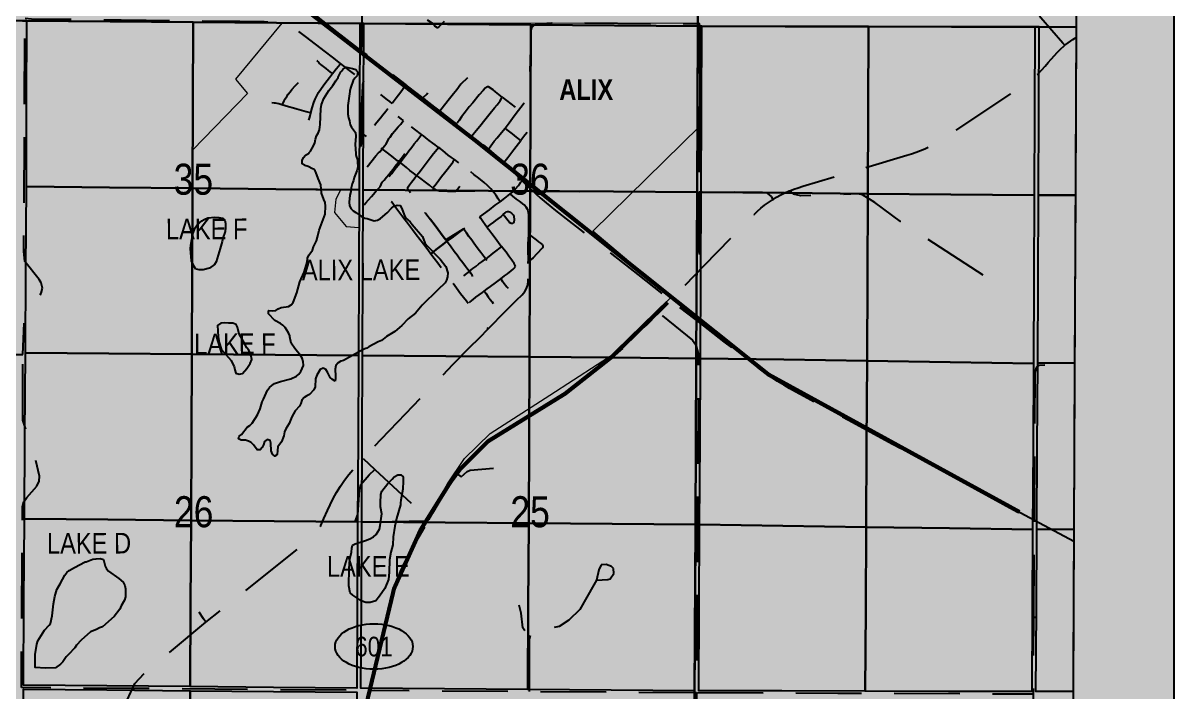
# Model space of a CAD drawing. Extents: x 337584 to 348172, y 5811293 to 5815472.
# Drawn here: x 345159 to 345716, y 5811858 to 5812181 of the extents above; entities that cross this region are included whole.
import ezdxf
from ezdxf.enums import TextEntityAlignment as Align

# ---------------------------------------------------------------- set-up
doc = ezdxf.new("R2010")
doc.units = 0
doc.header["$LTSCALE"] = 5
doc.linetypes.add('DASHED2', pattern=[9.525, 6.35, -3.175])
for name, color, linetype in [('AUX-LABELS', 1, 'Continuous'), ('D-TXT', 6, 'Continuous'), ('Quarters', 8, 'Continuous'), ('RoadSeg', 57, 'DASHED2'), ('ROUTE-MAP-HWY', 2, 'Continuous'), ('ROUTE-MAP-TOWN-H', 50, 'Continuous'), ('S-7', 6, 'Continuous'), ('T-WATER', 160, 'Continuous'), ('T-WATER-T', 170, 'Continuous'), ('Townships', 57, 'Continuous')]:
    doc.layers.add(name, color=color, linetype=linetype)
doc.layers.add('ROUTE-MAP-BACKGROUND-H', color=7, linetype='Continuous', true_color=0xf0ebff)
doc.layers.add('ROUTE-MAP-TOWN-BDY', color=3, linetype='Continuous', lineweight=0)
doc.styles.add('120', font='ARIALN.TTF', dxfattribs={"height": 13})
doc.styles.add('80A', font='ARIALN.TTF', dxfattribs={"height": 10})
doc.styles.add('BOLD', font='ARIALNB.TTF')
doc.styles.add('TXT', font='ARIALN.TTF', dxfattribs={"height": 0.2})

# ---------------------------------------------------------------- blocks, each defined once
blk = doc.blocks.new('HWY-SEC')
h = blk.add_hatch(color=255)
edge = h.paths.add_edge_path()
edge.add_ellipse((0, 0), major_axis=(18.84, 0), ratio=0.584608, start_angle=0, end_angle=360)
blk.add_ellipse((0, 0), major_axis=(18.84, 0), ratio=0.584608)
at = {"style": '80A'}
blk.add_attdef('SEC', text='', height=9.5, dxfattribs=at).set_placement((0, 0), align=Align.MIDDLE_CENTER)

msp = doc.modelspace()

# ---------------------------------------------------------------- hatches: boundary and pattern name
at = {"layer": 'ROUTE-MAP-BACKGROUND-H'}
h = msp.add_hatch(color=256, dxfattribs=at)
h.dxf.hatch_style = 1
h.paths.add_polyline_path([(343008.474, 5813051.916), (345715.945, 5813051.916), (345715.945, 5811576.625), (343008.474, 5811576.625)])
at = {"layer": 'ROUTE-MAP-TOWN-H'}
h = msp.add_hatch(color=256, dxfattribs=at)
h.dxf.hatch_style = 1
h.paths.add_polyline_path([(345284.091, 5812181.306), (345261.692, 5812154.277), (345267.539, 5812147.266), (345241.015, 5812120.099), (345240.94, 5812101.452), (345312.557, 5812100.525), (345310.218, 5812096.144), (345309.633, 5812089.717), (345315.187, 5812082.998), (345321.454, 5812082.416), (345320.803, 5811940.075), (345354.191, 5811940.778), (345364.266, 5811958.402), (345372.53, 5811970.79), (345384.927, 5811982.766), (345413.854, 5812001.349), (345448.152, 5812023.649), (345472.533, 5812048.839), (345434.59, 5812080.734), (345486.393, 5812131.445), (345486.393, 5812181.1)])

# ---------------------------------------------------------------- linework, layer by layer
at = {"layer": 'Quarters'}
for points in [[(345241.102, 5812141.618), (345240.94, 5812101.452), (345200.703, 5812101.858), (345160.467, 5812102.265), (345160.569, 5812142.366), (345160.671, 5812182.466), (345200.968, 5812182.125), (345241.265, 5812181.785)], [(345321.69, 5812140.869), (345321.529, 5812100.636), (345281.234, 5812101.044), (345240.94, 5812101.452), (345241.102, 5812141.618), (345241.265, 5812181.785), (345281.558, 5812181.444), (345321.852, 5812181.103)], [(345404.507, 5812140.282), (345404.325, 5812100.084), (345363.932, 5812100.353), (345323.539, 5812100.623), (345323.7, 5812140.855), (345323.862, 5812181.088), (345364.276, 5812180.784), (345404.69, 5812180.48)], [(345485.278, 5812139.665), (345485.086, 5812099.546), (345444.705, 5812099.815), (345404.325, 5812100.084), (345404.507, 5812140.282), (345404.69, 5812180.48), (345445.08, 5812180.132), (345485.469, 5812179.784)], [(345567.879, 5812139.215), (345567.708, 5812098.805), (345527.402, 5812099.166), (345487.096, 5812099.528), (345487.288, 5812139.654), (345487.48, 5812179.78), (345527.765, 5812179.703), (345568.05, 5812179.625)], [(345648.458, 5812138.777), (345648.296, 5812098.083), (345608.002, 5812098.444), (345567.708, 5812098.805), (345567.879, 5812139.215), (345568.05, 5812179.625), (345608.335, 5812179.548), (345648.619, 5812179.471)], [(345668.591, 5812179.436), (345668.215, 5812098.16), (345650.306, 5812098.091), (345650.468, 5812138.779), (345650.63, 5812179.467)], [(345240.777, 5812061.317), (345240.614, 5812021.183), (345200.321, 5812021.527), (345160.029, 5812021.871), (345160.248, 5812062.068), (345160.467, 5812102.265), (345200.703, 5812101.858), (345240.94, 5812101.452)], [(345321.364, 5812060.566), (345321.199, 5812020.495), (345280.906, 5812020.839), (345240.614, 5812021.183), (345240.777, 5812061.317), (345240.94, 5812101.452), (345281.234, 5812101.044), (345321.529, 5812100.636)], [(345404.142, 5812059.966), (345403.959, 5812019.849), (345363.584, 5812020.164), (345323.209, 5812020.479), (345323.374, 5812060.551), (345323.539, 5812100.623), (345363.932, 5812100.353), (345404.325, 5812100.084)], [(345484.916, 5812059.355), (345484.746, 5812019.164), (345444.353, 5812019.506), (345403.959, 5812019.849), (345404.142, 5812059.966), (345404.325, 5812100.084), (345444.705, 5812099.815), (345485.086, 5812099.546)], [(345567.537, 5812058.377), (345567.366, 5812017.949), (345527.062, 5812018.539), (345486.757, 5812019.129), (345486.927, 5812059.328), (345487.096, 5812099.528), (345527.402, 5812099.166), (345567.708, 5812098.805)], [(345648.133, 5812057.419), (345647.971, 5812016.755), (345607.669, 5812017.352), (345567.366, 5812017.949), (345567.537, 5812058.377), (345567.708, 5812098.805), (345608.002, 5812098.444), (345648.296, 5812098.083)], [(345668.215, 5812098.16), (345667.84, 5812016.95), (345649.981, 5812016.775), (345650.143, 5812057.433), (345650.306, 5812098.091)], [(345240.393, 5811980.988), (345240.173, 5811940.794), (345199.846, 5811941.154), (345159.519, 5811941.513), (345159.774, 5811981.692), (345160.029, 5812021.871), (345200.321, 5812021.527), (345240.614, 5812021.183)], [(345321.001, 5811980.285), (345320.803, 5811940.075), (345280.488, 5811940.434), (345240.173, 5811940.794), (345240.393, 5811980.988), (345240.614, 5812021.183), (345280.906, 5812020.839), (345321.199, 5812020.495)], [(345403.78, 5811979.625), (345403.601, 5811939.401), (345363.207, 5811939.73), (345322.813, 5811940.058), (345323.011, 5811980.269), (345323.209, 5812020.479), (345363.584, 5812020.164), (345403.959, 5812019.849)], [(345484.534, 5811978.96), (345484.323, 5811938.757), (345443.962, 5811939.079), (345403.601, 5811939.401), (345403.78, 5811979.625), (345403.959, 5812019.849), (345444.353, 5812019.506), (345484.746, 5812019.164)], [(345567.148, 5811977.755), (345566.93, 5811937.561), (345526.632, 5811938.144), (345486.333, 5811938.727), (345486.545, 5811978.928), (345486.757, 5812019.129), (345527.062, 5812018.539), (345567.366, 5812017.949)], [(345647.757, 5811976.575), (345647.544, 5811936.394), (345607.237, 5811936.978), (345566.93, 5811937.561), (345567.148, 5811977.755), (345567.366, 5812017.949), (345607.669, 5812017.352), (345647.971, 5812016.755)], [(345667.84, 5812016.95), (345667.468, 5811936.587), (345649.553, 5811936.413), (345649.767, 5811976.594), (345649.981, 5812016.775)], [(345239.952, 5811900.587), (345239.731, 5811860.38), (345199.393, 5811860.742), (345159.055, 5811861.105), (345159.287, 5811901.309), (345159.519, 5811941.513), (345199.846, 5811941.154), (345240.173, 5811940.794)], [(345320.604, 5811899.865), (345320.406, 5811859.655), (345280.069, 5811860.017), (345239.731, 5811860.38), (345239.952, 5811900.587), (345240.173, 5811940.794), (345280.488, 5811940.434), (345320.803, 5811940.075)], [(345403.421, 5811899.203), (345403.242, 5811859.004), (345362.829, 5811859.321), (345322.416, 5811859.639), (345322.615, 5811899.849), (345322.813, 5811940.058), (345363.207, 5811939.73), (345403.601, 5811939.401)], [(345484.116, 5811898.57), (345483.91, 5811858.383), (345443.576, 5811858.693), (345403.242, 5811859.004), (345403.421, 5811899.203), (345403.601, 5811939.401), (345443.962, 5811939.079), (345484.323, 5811938.757)], [(345566.716, 5811897.873), (345566.502, 5811858.184), (345526.211, 5811858.281), (345485.92, 5811858.377), (345486.127, 5811898.552), (345486.333, 5811938.727), (345526.632, 5811938.144), (345566.93, 5811937.561)], [(345647.329, 5811897.187), (345647.114, 5811857.981), (345606.808, 5811858.083), (345566.502, 5811858.184), (345566.716, 5811897.873), (345566.93, 5811937.561), (345607.237, 5811936.978), (345647.544, 5811936.394)], [(345667.468, 5811936.587), (345667.104, 5811857.93), (345649.125, 5811857.975), (345649.339, 5811897.194), (345649.553, 5811936.413)], [(345239.537, 5811818.134), (345239.354, 5811777.898), (345198.976, 5811778.237), (345158.599, 5811778.576), (345158.821, 5811818.835), (345159.043, 5811859.095), (345199.382, 5811858.732), (345239.72, 5811858.369)], [(345320.228, 5811817.438), (345320.06, 5811777.231), (345279.707, 5811777.565), (345239.354, 5811777.898), (345239.537, 5811818.134), (345239.72, 5811858.369), (345280.058, 5811858.007), (345320.396, 5811857.644)]]:
    msp.add_lwpolyline(points, close=True, dxfattribs=at)
at = {"layer": 'RoadSeg', "flags": 128}
for points in [[(345322.768, 5812167.746), (345322.891, 5812171.681), (345322.983, 5812175.286), (345322.984, 5812178.275), (345322.934, 5812181.179), (345323.051, 5812191.255), (345323.108, 5812198.946), (345323.17, 5812206.238), (345323.219, 5812210.55), (345323.241, 5812227.283), (345323.33, 5812241.967), (345323.506, 5812269.844), (345323.797, 5812315.305), (345324.157, 5812370.148), (345324.365, 5812408.76), (345324.62, 5812448.912), (345324.798, 5812477.406), (345324.868, 5812506.005), (345326.226, 5812763.108), (345329.024, 5812763.178)], [(345161.388, 5812346.329), (345160.964, 5812299.425), (345161.14, 5812297.427), (345164.4, 5812297.785), (345166.989, 5812298.022), (345169.415, 5812298.18), (345173.843, 5812298.249), (345178.474, 5812298.021), (345183.396, 5812297.406), (345187.349, 5812296.66), (345191.678, 5812295.581), (345196.182, 5812294.142), (345201.192, 5812292.15), (345205.067, 5812290.289), (345208.607, 5812288.325), (345212.18, 5812285.992), (345215.387, 5812283.624), (345218.159, 5812281.326), (345220.989, 5812278.736), (345224.253, 5812275.389), (345227.043, 5812272.138), (345229.821, 5812268.428), (345233.099, 5812263.175), (345235.562, 5812258.604), (345239.693, 5812250.281), (345243.739, 5812242.207), (345246.406, 5812237.42), (345248.294, 5812234.329), (345250.682, 5812230.669), (345252.752, 5812227.737), (345254.588, 5812225.286), (345257.422, 5812221.754), (345261.97, 5812216.604), (345266.806, 5812211.708), (345273.587, 5812205.824), (345305.207, 5812181.334), (345310.63, 5812177.135), (345322.768, 5812167.746), (345327.168, 5812164.538), (345331.574, 5812161.103), (345337.664, 5812156.442), (345344.139, 5812151.461)], [(345663.194, 5812170.657), (345662.206, 5812171.598), (345651.5, 5812183.829), (345650.133, 5812186.494), (345649.597, 5812188.39), (345649.379, 5812192.674), (345649.593, 5812208.077), (345648.588, 5812208.252), (345628.623, 5812218.951), (345626.207, 5812219.591), (345619.507, 5812219.622), (345608.462, 5812217.446)], [(345142.142, 5812020.987), (345158.739, 5812021.003), (345159.433, 5812037.217), (345167.694, 5812050.723), (345168.235, 5812053.037), (345167.668, 5812055.722), (345166.729, 5812057.298), (345159.712, 5812066.022), (345159.287, 5812071.01), (345159.753, 5812180.109), (345159.865, 5812183.61), (345017.159, 5812184.535), (345017.027, 5812185.831), (345017.069, 5812188.132), (345016.925, 5812200.109), (345016.01, 5812205.941), (345013.95, 5812211.001), (345011.809, 5812214.497)], [(345308.687, 5812156.961), (345309.362, 5812157.848), (345310.477, 5812159.251), (345311.49, 5812160.473), (345312.6, 5812161.753), (345308.729, 5812164.804), (345305.267, 5812167.514), (345300.492, 5812171.173), (345295.608, 5812174.905), (345291.925, 5812177.651), (345289.317, 5812179.141), (345286.548, 5812180.293), (345283.626, 5812181.086), (345280.606, 5812181.603), (345275.555, 5812181.898), (345269.99, 5812181.969), (345263.727, 5812182.044), (345254.677, 5812182.188), (345242.529, 5812182.326), (345230.431, 5812182.475), (345218.46, 5812182.625), (345206.309, 5812182.765), (345194.427, 5812182.857), (345185.408, 5812182.998), (345177.334, 5812183.077), (345170.254, 5812183.137), (345163.027, 5812183.223), (345159.865, 5812183.61)], [(345374.044, 5812154.905), (345370.812, 5812151.743), (345368.828, 5812149.072), (345367.217, 5812147.183), (345364.715, 5812143.952), (345361.738, 5812140.179), (345360.596, 5812138.732), (345363.66, 5812136.319), (345368.724, 5812132.414), (345371.834, 5812130.012), (345376.028, 5812126.788), (345379.093, 5812124.39), (345381.351, 5812122.6), (345384.176, 5812120.281), (345385.354, 5812121.937), (345386.962, 5812124.189), (345388.369, 5812125.917), (345390.48, 5812128.482), (345392.155, 5812130.578), (345394.121, 5812133.088), (345396.638, 5812136.445), (345398.758, 5812139.236), (345399.788, 5812140.65), (345401.39, 5812142.803), (345402.69, 5812144.568), (345403.454, 5812145.908), (345403.955, 5812147.522), (345404.192, 5812149.401), (345404.279, 5812151.521), (345404.392, 5812157.201), (345404.577, 5812168.888), (345404.664, 5812176.969), (345405.148, 5812179.156), (345406.216, 5812180.382), (345406.387, 5812180.455), (345407.7, 5812181.019), (345414.787, 5812181.498), (345485.79, 5812181.077), (345486.408, 5812180.292), (345486.466, 5812177.994), (345485.933, 5812099.49)], [(345521.864, 5812096.026), (345523.551, 5812097.061), (345525.576, 5812098.192), (345527.629, 5812099.234), (345529.72, 5812100.156), (345530.029, 5812100.273), (345531.88, 5812100.981), (345534.048, 5812101.719), (345536.246, 5812102.419), (345552.208, 5812107.235), (345586.697, 5812117.484), (345588.913, 5812118.159), (345591.096, 5812118.879), (345593.233, 5812119.677), (345595.362, 5812120.551), (345597.423, 5812121.512), (345599.459, 5812122.545), (345601.484, 5812123.707), (345603.439, 5812124.893), (345605.38, 5812126.164), (345641.578, 5812150.117), (345643.473, 5812151.404), (345645.283, 5812152.7), (345647.024, 5812154.022), (345648.668, 5812155.407), (345649.974, 5812156.624), (345652.046, 5812158.772), (345653.567, 5812160.478), (345655.08, 5812162.227), (345656.567, 5812163.948), (345658.067, 5812165.668), (345659.467, 5812167.18), (345661.03, 5812168.746), (345662.794, 5812170.339), (345663.194, 5812170.657), (345664.686, 5812171.841), (345666.936, 5812173.385), (345668.568, 5812174.366)], [(345297.261, 5812134.391), (345297.54, 5812135.313), (345297.842, 5812136.535), (345298.153, 5812137.913), (345295.9, 5812138.489), (345293.709, 5812139.072), (345291.364, 5812139.724), (345289.74, 5812140.184), (345287.278, 5812140.905), (345285.69, 5812141.383), (345284.158, 5812141.838), (345284.542, 5812142.321), (345285.238, 5812143.712), (345285.816, 5812144.783), (345286.519, 5812145.868), (345287.261, 5812146.951), (345288.088, 5812148.068), (345289.009, 5812149.223), (345290.555, 5812150.957), (345293.129, 5812153.459), (345295.301, 5812155.469), (345298.119, 5812158.148), (345299.969, 5812159.965), (345301.541, 5812161.426), (345302.218, 5812162.013)], [(345298.153, 5812137.913), (345298.8, 5812140.309), (345299.574, 5812142.884), (345300.247, 5812144.581), (345301.053, 5812146.228), (345301.904, 5812147.753), (345303.295, 5812149.925), (345304.906, 5812152.078), (345307.17, 5812155.012), (345308.687, 5812156.961), (345307.586, 5812157.82), (345306.746, 5812158.476), (345305.584, 5812159.36), (345304.297, 5812160.316), (345303.073, 5812161.28), (345302.218, 5812162.013), (345301.644, 5812162.54), (345301.343, 5812162.86), (345300.862, 5812163.369)], [(345354.646, 5812147.572), (345354.522, 5812147.36), (345354.236, 5812146.913), (345352.299, 5812145.135), (345348.309, 5812148.221), (345344.139, 5812151.461), (345342.153, 5812148.527), (345340.599, 5812146.492), (345339.518, 5812145.104), (345337.544, 5812142.525), (345336.405, 5812143.374), (345335.254, 5812144.291), (345333.045, 5812146), (345329.968, 5812148.377), (345326.406, 5812151.138), (345323.706, 5812153.236), (345322.752, 5812153.973), (345320.405, 5812155.821), (345316.926, 5812158.458), (345314.598, 5812160.242), (345312.6, 5812161.753)], [(345323.706, 5812153.236), (345323.409, 5812152.349), (345323.19, 5812151.684), (345323.17, 5812150.892), (345322.659, 5812141.494), (345322.703, 5812138.672), (345322.628, 5812136.107), (345322.537, 5812133.661), (345322.53, 5812131.199), (345322.598, 5812129.573), (345322.697, 5812128.318), (345322.706, 5812127.483), (345322.682, 5812126.797), (345322.579, 5812126.39), (345322.521, 5812124.945), (345322.47, 5812123.256), (345322.435, 5812121.542), (345322.445, 5812119.727), (345322.407, 5812117.931), (345322.4, 5812115.261), (345322.363, 5812113.622), (345322.515, 5812112.162), (345322.598, 5812110.968), (345322.783, 5812110.086), (345322.909, 5812109.755), (345323.081, 5812109.489), (345323.385, 5812109.286), (345323.946, 5812110.049), (345324.64, 5812110.835), (345329.691, 5812117.115), (345330.875, 5812118.524), (345331.581, 5812119.101), (345332.725, 5812120.575), (345333.201, 5812121.183), (345333.871, 5812122.051), (345334.558, 5812122.973), (345336.06, 5812125.661), (345336.494, 5812126.183), (345337.751, 5812127.9), (345338.628, 5812129.035), (345340.362, 5812131.122), (345341.701, 5812132.493), (345342.41, 5812133.373), (345342.976, 5812134.185), (345342.119, 5812134.864), (345341.003, 5812135.741), (345339.328, 5812137.039), (345337.637, 5812138.36), (345336.685, 5812139.179), (345335.514, 5812140.04), (345337.544, 5812142.525)], [(345390.779, 5812145.486), (345387.561, 5812148.138), (345386.456, 5812148.994), (345384.128, 5812150.491), (345383.621, 5812150.483), (345382.593, 5812149.89), (345381.532, 5812148.756), (345379.678, 5812146.576), (345376.509, 5812142.765), (345374.858, 5812140.782), (345372.892, 5812138.3), (345371.02, 5812135.932), (345369.935, 5812134.256), (345368.724, 5812132.414)], [(345352.299, 5812145.135), (345353.693, 5812144.056), (345356.547, 5812141.864), (345357.974, 5812140.754), (345360.596, 5812138.732)], [(345376.028, 5812126.788), (345378.152, 5812129.329), (345379.978, 5812131.499), (345382.394, 5812134.603), (345385.038, 5812137.814), (345387.035, 5812140.299), (345388.316, 5812141.865), (345389.846, 5812143.797), (345390.779, 5812145.486), (345398.758, 5812139.236), (345400.525, 5812137.866), (345402.214, 5812136.588), (345403.298, 5812135.68), (345403.822, 5812135.054), (345404.066, 5812134.527), (345404.185, 5812134.096), (345404.341, 5812133.019), (345404.279, 5812131.855), (345403.981, 5812130.642), (345403.517, 5812129.347), (345403.126, 5812128.749), (345401.674, 5812127.053), (345400.815, 5812125.916), (345399.765, 5812124.528), (345397.692, 5812126.204), (345395.715, 5812127.737), (345393.149, 5812129.786), (345392.155, 5812130.578)], [(345284.158, 5812141.838), (345282.625, 5812142.283), (345281.139, 5812142.601), (345280.438, 5812142.674), (345279.293, 5812142.749)], [(345372.062, 5812081.779), (345370.641, 5812080.686), (345368.534, 5812079.124), (345366.414, 5812077.524), (345364.928, 5812076.485), (345364.017, 5812075.775), (345365.715, 5812073.576), (345367.581, 5812071.091), (345368.962, 5812069.193), (345370.274, 5812067.384), (345371.761, 5812065.475), (345372.988, 5812063.839), (345374.039, 5812062.507), (345374.917, 5812061.38), (345373.472, 5812060.264), (345371.9, 5812058.993), (345370.255, 5812057.816), (345368.305, 5812056.279), (345367.06, 5812055.306), (345366.078, 5812056.638), (345364.825, 5812058.303), (345363.046, 5812060.609), (345361.341, 5812062.896), (345359.654, 5812065.188), (345357.929, 5812067.456), (345356.281, 5812069.595), (345356.798, 5812070.09), (345357.696, 5812070.845), (345358.834, 5812071.748), (345360.133, 5812072.72), (345361.459, 5812073.739), (345362.792, 5812074.854), (345364.017, 5812075.775), (345363.485, 5812076.444), (345362.287, 5812078.039), (345360.928, 5812079.914), (345359.572, 5812081.719), (345357.807, 5812084.109), (345356.071, 5812086.387), (345354.297, 5812088.663), (345353.492, 5812089.773), (345351.605, 5812092.226), (345349.707, 5812094.878), (345348.095, 5812097.039), (345346.529, 5812099.086), (345345.66, 5812100.198), (345345.333, 5812100.644), (345345.149, 5812101.044), (345345.106, 5812101.411), (345345.164, 5812101.767), (345345.304, 5812102.197), (345345.936, 5812103.166), (345346.822, 5812104.331), (345348.215, 5812106.054), (345349.368, 5812107.612), (345347.831, 5812108.745), (345346.132, 5812110.106), (345344.415, 5812111.487), (345342.656, 5812112.911), (345341.354, 5812113.912), (345340.761, 5812114.323), (345340.166, 5812114.769), (345339.266, 5812115.44), (345338.132, 5812116.351), (345336.73, 5812117.434), (345335.311, 5812118.565), (345333.99, 5812119.603), (345332.725, 5812120.575), (345332.238, 5812120.949), (345331.669, 5812121.392), (345329.76, 5812122.875), (345327.862, 5812124.353), (345326.135, 5812125.703), (345325.055, 5812126.479), (345325.964, 5812127.703), (345326.648, 5812128.677), (345327.517, 5812129.967), (345328.541, 5812131.34), (345330.157, 5812133.451), (345331.937, 5812135.586), (345332.992, 5812136.927), (345334.463, 5812138.777), (345335.514, 5812140.04)], [(345356.281, 5812069.595), (345355.064, 5812071.233), (345353.35, 5812073.54), (345350.929, 5812076.733), (345349.139, 5812078.953), (345347.374, 5812081.333), (345345.445, 5812083.921), (345344.446, 5812085.2), (345343.201, 5812086.876), (345341.26, 5812089.424), (345339.3, 5812091.994), (345337.294, 5812094.641), (345335.485, 5812097.145), (345333.923, 5812099.276), (345332.843, 5812100.698), (345331.659, 5812102.08), (345332.051, 5812102.095), (345332.688, 5812102.655), (345333.658, 5812103.851), (345334.764, 5812105.334), (345336.084, 5812107.044), (345337.305, 5812108.659), (345338.351, 5812110.085), (345339.451, 5812111.49), (345340.539, 5812112.854), (345341.354, 5812113.912), (345342.331, 5812115.25), (345343.193, 5812116.398), (345344.4, 5812117.964), (345345.645, 5812119.479), (345347.125, 5812121.403), (345348.22, 5812122.882), (345349.445, 5812124.43), (345350.923, 5812126.285), (345351.738, 5812127.523), (345351.133, 5812127.983), (345342.976, 5812134.185)], [(345325.055, 5812126.479), (345324.024, 5812127.314), (345323.535, 5812127.727), (345322.697, 5812128.318)], [(345323.981, 5812093.465), (345324.83, 5812094.477), (345326.019, 5812095.791), (345327.494, 5812097.501), (345328.489, 5812098.638), (345329.804, 5812100.156), (345330.803, 5812101.206), (345331.062, 5812101.444), (345331.659, 5812102.08), (345332.681, 5812104.354), (345333.64, 5812105.335), (345334.841, 5812106.782), (345335.86, 5812108.069), (345336.845, 5812109.318), (345337.936, 5812110.71), (345339.018, 5812112.121), (345339.698, 5812113.015), (345340.371, 5812113.916), (345340.761, 5812114.323), (345341.883, 5812115.916), (345342.513, 5812116.693), (345343.852, 5812118.396), (345345.258, 5812120.234), (345346.331, 5812121.649), (345347.359, 5812122.984), (345348.407, 5812124.344), (345349.537, 5812125.773), (345350.649, 5812127.107), (345351.133, 5812127.983)], [(345367.664, 5812115.322), (345367.38, 5812114.822), (345366.972, 5812114.189), (345366.441, 5812113.282), (345365.239, 5812111.851), (345364.094, 5812110.37), (345362.806, 5812108.681), (345361.475, 5812106.966), (345360.092, 5812105.146), (345358.819, 5812103.431), (345358.13, 5812102.603), (345357.224, 5812101.571), (345358.138, 5812100.977), (345358.834, 5812100.585), (345360.355, 5812100.263), (345362.302, 5812100.125), (345364.367, 5812100.102), (345366.023, 5812100.081), (345368.314, 5812100.078), (345369.142, 5812100.957), (345370.27, 5812102.497), (345371.461, 5812104.077), (345372.745, 5812105.707), (345373.921, 5812107.163), (345374.678, 5812108.168), (345375.541, 5812109.342), (345373.293, 5812111.078), (345371.787, 5812112.236), (345370.232, 5812113.4), (345367.664, 5812115.322), (345366.283, 5812116.372), (345364.717, 5812117.504), (345363.383, 5812118.615), (345362.014, 5812119.671), (345360.704, 5812120.63), (345359.943, 5812121.184), (345358.395, 5812122.376), (345357.233, 5812123.246), (345355.517, 5812124.573), (345353.827, 5812125.914), (345352.77, 5812126.734), (345351.738, 5812127.523)], [(345384.176, 5812120.281), (345386.762, 5812118.172), (345388.906, 5812116.321), (345391.535, 5812113.872), (345393.462, 5812116.356), (345396.461, 5812120.235), (345398.659, 5812123.116), (345399.765, 5812124.528)], [(345357.224, 5812101.571), (345355.556, 5812102.874), (345353.628, 5812104.382), (345351.557, 5812105.987), (345350.221, 5812106.998), (345349.368, 5812107.612), (345350.379, 5812108.892), (345351.581, 5812110.428), (345352.952, 5812112.24), (345354.434, 5812114.169), (345356.003, 5812116.197), (345357.576, 5812118.203), (345358.542, 5812119.44), (345359.943, 5812121.184)], [(345391.535, 5812113.872), (345394.334, 5812111.187), (345396.581, 5812108.961), (345400.434, 5812105.081)], [(345389.777, 5812094.957), (345388.917, 5812096.376), (345387.892, 5812097.866), (345386.704, 5812099.469), (345385.29, 5812101.139), (345383.711, 5812102.755), (345382.059, 5812104.238), (345379.466, 5812106.284), (345377.09, 5812108.169), (345375.541, 5812109.342)], [(345428.102, 5812099.742), (345426.045, 5812099.807), (345421.155, 5812099.945), (345418.528, 5812100.002), (345416.284, 5812100.003), (345412.408, 5812100.045), (345410.323, 5812099.957), (345409.376, 5812099.88), (345407.62, 5812099.68), (345405.88, 5812099.887), (345403.797, 5812101.812), (345400.434, 5812105.081), (345399.711, 5812104.235), (345398.614, 5812102.822), (345397.103, 5812100.951), (345395.934, 5812099.733), (345394.664, 5812098.704), (345395.983, 5812097.607), (345397.792, 5812096.247), (345399.24, 5812095.159), (345401.41, 5812093.413), (345402.504, 5812092.143), (345403.242, 5812090.651), (345403.513, 5812088.905), (345403.478, 5812085.825), (345403.451, 5812082.482), (345403.442, 5812079.185), (345403.392, 5812076.731), (345403.389, 5812074.418), (345403.396, 5812071.131), (345403.483, 5812067.138), (345403.374, 5812065.083), (345403.873, 5812066.015), (345404.734, 5812066.915), (345405.768, 5812067.861), (345407.445, 5812069.604), (345410.231, 5812072.562), (345410.385, 5812072.941), (345410.414, 5812073.134), (345410.446, 5812073.314), (345410.401, 5812073.573), (345410.077, 5812074.252), (345409.276, 5812074.918), (345408.355, 5812075.595), (345407.295, 5812076.526), (345405.261, 5812078.022), (345404.553, 5812078.589), (345403.971, 5812079.091), (345403.442, 5812079.185), (345403.971, 5812079.091), (345404.553, 5812078.589), (345405.261, 5812078.022), (345407.295, 5812076.526), (345408.355, 5812075.595), (345409.276, 5812074.918), (345410.077, 5812074.252), (345410.401, 5812073.573), (345410.446, 5812073.314), (345410.414, 5812073.134), (345410.385, 5812072.941), (345410.231, 5812072.562), (345407.445, 5812069.604), (345405.768, 5812067.861), (345404.734, 5812066.915), (345403.873, 5812066.015), (345403.374, 5812065.083), (345403.483, 5812067.138), (345403.396, 5812071.131), (345403.389, 5812074.418), (345403.392, 5812076.731), (345403.442, 5812079.185), (345403.451, 5812082.482), (345403.478, 5812085.825), (345403.513, 5812088.905), (345403.242, 5812090.651), (345402.504, 5812092.143), (345401.41, 5812093.413), (345399.24, 5812095.159), (345397.792, 5812096.247), (345395.983, 5812097.607), (345394.664, 5812098.704), (345395.934, 5812099.733), (345397.103, 5812100.951), (345398.614, 5812102.822), (345399.711, 5812104.235), (345400.434, 5812105.081), (345403.797, 5812101.812), (345405.88, 5812099.887), (345407.62, 5812099.68), (345409.376, 5812099.88), (345410.323, 5812099.957), (345412.408, 5812100.045), (345416.284, 5812100.003)], [(345379.612, 5812100.167), (345377.467, 5812100.087), (345375.041, 5812100.065), (345372.33, 5812100.068), (345369.821, 5812100.064), (345368.314, 5812100.078)], [(345405.88, 5812099.887), (345407.264, 5812098.558), (345409.235, 5812096.79), (345412.136, 5812094.328), (345416.551, 5812090.742), (345423.235, 5812085.451), (345428.134, 5812081.607), (345430.815, 5812079.545), (345434.487, 5812076.737), (345438.796, 5812073.493), (345445.228, 5812068.466), (345456.5, 5812059.658), (345472.273, 5812047.25), (345466.501, 5812041.237), (345468.332, 5812039.757), (345482.926, 5812027.924), (345484.582, 5812025.666), (345485.685, 5812021.593), (345484.896, 5811857.494), (345553.195, 5811857.205), (345567.794, 5811857.171), (345647.892, 5811856.877)], [(345667.44, 5811930.574), (345648.488, 5811940.736), (345614.713, 5811958.876), (345600.217, 5811966.696), (345579.879, 5811977.565), (345563.609, 5811986.313), (345558.246, 5811989.196), (345551.103, 5811993.036), (345545.769, 5811995.904), (345538.746, 5811999.671), (345532.707, 5812002.971), (345529.864, 5812004.59), (345527.193, 5812006.171), (345523.953, 5812008.185), (345520.38, 5812010.531), (345516.002, 5812013.577), (345513.084, 5812015.718), (345508.282, 5812019.371), (345498.172, 5812027.234), (345488.306, 5812034.866), (345480.844, 5812040.632), (345472.273, 5812047.25), (345472.666, 5812047.667), (345473.134, 5812048.159), (345488.482, 5812064.004), (345509.578, 5812085.707), (345511.114, 5812087.274), (345512.677, 5812088.814), (345514.297, 5812090.343), (345515.991, 5812091.822), (345517.776, 5812093.24), (345519.672, 5812094.602), (345521.602, 5812095.866), (345521.864, 5812096.026), (345521.179, 5812097.474), (345519.14, 5812099.022), (345516.73, 5812099.462), (345497.329, 5812099.576), (345485.933, 5812099.49), (345485.954, 5812070.695), (345486.951, 5812066.82), (345488.482, 5812064.004)], [(345623.622, 5812059.344), (345583.573, 5812085.438), (345571.144, 5812094.626), (345565.154, 5812098.275), (345563.043, 5812098.722), (345535.371, 5812097.729), (345531.848, 5812098.64), (345530.315, 5812100.003), (345530.029, 5812100.273)], [(345383.417, 5812082.688), (345382.573, 5812083.772), (345381.424, 5812085.303), (345380.429, 5812086.749), (345379.973, 5812087.642), (345381.758, 5812088.957), (345384.581, 5812091.085), (345387.451, 5812093.235), (345389.777, 5812094.957), (345391.992, 5812096.621), (345393.685, 5812097.91), (345394.664, 5812098.704)], [(345391.237, 5812088.796), (345390.252, 5812087.856), (345388.704, 5812086.629), (345387.577, 5812085.921), (345386.503, 5812085.068), (345384.975, 5812083.879), (345383.417, 5812082.688), (345384.338, 5812081.485), (345385.832, 5812079.504), (345387.923, 5812076.761), (345389.371, 5812074.767), (345390.512, 5812073.28)], [(345376.54, 5812058.728), (345376.213, 5812059.391), (345375.805, 5812060.121), (345375.348, 5812060.791), (345374.917, 5812061.38), (345376.548, 5812062.648), (345377.976, 5812063.654), (345379.417, 5812064.812), (345380.97, 5812065.8), (345382.805, 5812067.24), (345382.601, 5812067.577), (345381.909, 5812068.462), (345380.51, 5812070.311), (345379.213, 5812071.97), (345377.865, 5812073.68), (345376.983, 5812074.953), (345376.066, 5812076.304), (345374.713, 5812078.119), (345373.487, 5812079.817), (345372.681, 5812080.919), (345372.062, 5812081.779), (345373.846, 5812083.109), (345375.582, 5812084.401), (345377.362, 5812085.718), (345379.973, 5812087.642)], [(345390.069, 5812057.711), (345391.967, 5812059.122), (345393.295, 5812060.116), (345395.092, 5812061.505), (345396.157, 5812062.329), (345396.85, 5812063.043), (345397.199, 5812063.716), (345397.142, 5812064.135), (345396.643, 5812064.974), (345395.417, 5812066.647), (345394.079, 5812068.59), (345392.736, 5812070.492), (345391.761, 5812071.696), (345390.512, 5812073.28), (345389.574, 5812072.626), (345387.597, 5812071.02), (345386.31, 5812069.982), (345384.312, 5812068.444), (345382.805, 5812067.24), (345383.192, 5812066.812), (345383.508, 5812066.396), (345384.062, 5812065.516), (345384.312, 5812065.053)], [(345383.986, 5812033.447), (345387.051, 5812036.557), (345389.545, 5812039.083), (345392.208, 5812041.771), (345394.984, 5812044.54), (345397.721, 5812047.284), (345400.399, 5812049.953), (345401.744, 5812051.443), (345402.61, 5812052.971), (345403.199, 5812054.734), (345403.36, 5812056.566), (345403.379, 5812058.492), (345403.386, 5812061.291), (345403.412, 5812064.038), (345403.374, 5812065.083)], [(345180.519, 5811806.174), (345180.649, 5811804.978), (345182.285, 5811803.519), (345185.62, 5811802.103), (345211.781, 5811859.451), (345213.019, 5811861.882), (345218.378, 5811867.515), (345247.372, 5811891.538), (345292.466, 5811927.464), (345297.452, 5811931.304), (345299.605, 5811933.515), (345300.71, 5811934.807), (345302.968, 5811938.346), (345304.46, 5811941.771), (345306.16, 5811945.511), (345307.479, 5811948.333), (345308.964, 5811951.302), (345310.627, 5811954.352), (345312.489, 5811957.346), (345314.484, 5811960.243), (345316.582, 5811962.955), (345318.687, 5811965.47), (345320.93, 5811967.964), (345322.562, 5811969.744), (345323.479, 5811970.713), (345325.403, 5811972.763), (345332.262, 5811980.042), (345340.308, 5811988.535), (345347.652, 5811996.251), (345353.468, 5812002.274), (345361.298, 5812010.339), (345366.899, 5812016.133), (345374.875, 5812024.228), (345379.92, 5812029.293), (345383.986, 5812033.447), (345382.542, 5812034.88), (345381.17, 5812036.601), (345379.537, 5812038.687), (345377.854, 5812040.993), (345376.051, 5812043.498), (345374.306, 5812045.753), (345375.299, 5812046.561), (345376.716, 5812047.645), (345378.106, 5812048.705), (345379.639, 5812049.863), (345381.237, 5812051.062), (345382.045, 5812051.594), (345383.556, 5812052.762), (345385.124, 5812053.938), (345387.533, 5812055.775), (345390.069, 5812057.711), (345391.001, 5812056.357), (345391.266, 5812056.018), (345393.076, 5812053.724), (345393.657, 5812053.04)], [(345374.306, 5812045.753), (345373.463, 5812046.889), (345372.089, 5812048.652), (345370.685, 5812050.374), (345368.667, 5812053.088), (345367.06, 5812055.306)], [(345382.045, 5812051.594), (345382.796, 5812050.675), (345384.078, 5812048.901), (345384.986, 5812047.661), (345385.996, 5812046.446), (345386.378, 5812045.76)], [(345355.359, 5811941.127), (345357.281, 5811944.376), (345362.897, 5811953.871), (345364.088, 5811955.823), (345365.336, 5811957.734), (345366.617, 5811959.635), (345367.954, 5811961.505), (345369.055, 5811963.016), (345369.452, 5811963.536), (345370.923, 5811965.382), (345372.2, 5811966.899), (345373.762, 5811968.642), (345375.323, 5811970.327), (345376.93, 5811971.968), (345378.564, 5811973.584), (345380.248, 5811975.149), (345381.973, 5811976.666), (345383.716, 5811978.127), (345385.532, 5811979.573), (345387.368, 5811980.958), (345389.243, 5811982.292), (345391.146, 5811983.576), (345393.063, 5811984.823), (345421.964, 5812003.325), (345423.887, 5812004.568), (345425.825, 5812005.822), (345427.731, 5812007.094), (345429.614, 5812008.387), (345431.485, 5812009.703), (345433.342, 5812011.038), (345435.135, 5812012.405), (345436.926, 5812013.731), (345438.594, 5812015.031), (345440.356, 5812016.425), (345442.04, 5812017.779), (345443.663, 5812019.113), (345445.239, 5812020.492), (345446.789, 5812021.814), (345448.243, 5812023.109), (345449.62, 5812024.36), (345450.965, 5812025.609), (345452.283, 5812026.849), (345452.919, 5812027.461), (345453.57, 5812028.088), (345454.826, 5812029.326), (345454.828, 5812029.328), (345456.058, 5812030.568), (345456.061, 5812030.57), (345457.274, 5812031.796), (345458.474, 5812033.006), (345466.501, 5812041.237)], [(345323.479, 5811970.713), (345329.112, 5811965.378), (345349.478, 5811946.69), (345353.813, 5811942.589), (345355.359, 5811941.127), (345347.724, 5811928.22), (345346.566, 5811926.243), (345345.398, 5811924.207), (345344.374, 5811922.228), (345343.325, 5811920.205), (345342.336, 5811918.149), (345341.404, 5811916.067), (345340.525, 5811913.964), (345339.71, 5811911.835), (345338.956, 5811909.686), (345338.244, 5811907.525), (345337.598, 5811905.32), (345336.987, 5811903.109), (345336.425, 5811900.882), (345326.548, 5811859.489), (345326.325, 5811858.522), (345322.89, 5811858.535), (345211.781, 5811859.451), (345158.076, 5811859.906), (345158.583, 5811947.407), (345159.325, 5811949.725), (345160.772, 5811951.862), (345165.535, 5811957.281), (345166.671, 5811959.809), (345166.911, 5811962.214), (345164.24, 5811973.046), (345158.736, 5811989.207), (345158.739, 5812021.003)], [(345649.466, 5811893.812), (345648.067, 5811893.778), (345648.475, 5811937.382), (345648.488, 5811940.736), (345648.501, 5811944.283), (345648.701, 5812012.179), (345649.333, 5812014.896), (345650.131, 5812015.402), (345650.809, 5812015.831), (345654.404, 5812016.022), (345667.836, 5812016.11)], [(345319.735, 5811940.546), (345320.817, 5811943.359), (345320.862, 5811943.474), (345321.758, 5811955.595), (345322.395, 5811958.111), (345326.377, 5811962.809), (345329.112, 5811965.378)], [(345369.055, 5811963.016), (345369.57, 5811962.891), (345370.993, 5811961.927), (345373.831, 5811964.398), (345375.315, 5811965.036), (345386.589, 5811966.018)], [(345436.44, 5811911.874), (345435.096, 5811909.64), (345428.296, 5811897.671), (345423.025, 5811892.54), (345418.302, 5811889.521), (345408.167, 5811886.968), (345404.515, 5811885.077), (345402.999, 5811885.738), (345400.72, 5811888.881), (345399.943, 5811895.961), (345399.046, 5811899.838)], [(345247.372, 5811891.538), (345246.231, 5811893.21), (345244.149, 5811896.457)], [(345647.721, 5811827.777), (345647.892, 5811856.877), (345648.067, 5811893.778)], [(345403.992, 5811858.067), (345403.937, 5811860.266), (345404.058, 5811883.365), (345404.515, 5811885.077)], [(345319.251, 5811799.351), (345319.05, 5811810.758), (345319.064, 5811813.018), (345319.138, 5811815.266), (345319.243, 5811817.531), (345319.383, 5811819.786), (345319.498, 5811822.063), (345319.71, 5811824.298), (345319.917, 5811826.54), (345320.17, 5811828.789), (345320.47, 5811831.025), (345320.788, 5811833.253), (345321.163, 5811835.445), (345321.543, 5811837.691), (345321.992, 5811839.897), (345322.47, 5811842.087), (345322.934, 5811844.222), (345323.483, 5811846.465), (345323.999, 5811848.648), (345324.478, 5811850.805), (345325.014, 5811852.955), (345325.533, 5811855.131), (345326.043, 5811857.308), (345326.325, 5811858.522), (345329.187, 5811858.593), (345403.992, 5811858.067), (345484.896, 5811857.494), (345483.902, 5811629.814)]]:
    msp.add_lwpolyline(points, dxfattribs=at)
for points in [[(345372.062, 5812081.779), (345370.641, 5812080.686), (345368.534, 5812079.124), (345366.414, 5812077.524), (345364.928, 5812076.485), (345364.017, 5812075.775), (345362.792, 5812074.854), (345361.459, 5812073.739), (345360.133, 5812072.72), (345358.834, 5812071.748), (345357.696, 5812070.845), (345356.798, 5812070.09), (345356.281, 5812069.595), (345355.064, 5812071.233), (345353.35, 5812073.54), (345350.929, 5812076.733), (345349.139, 5812078.953), (345347.374, 5812081.333), (345345.445, 5812083.921), (345348.256, 5812085.788), (345349.921, 5812087.065), (345351.438, 5812088.256), (345353.492, 5812089.773), (345354.297, 5812088.663), (345356.071, 5812086.387), (345357.807, 5812084.109), (345359.572, 5812081.719), (345360.928, 5812079.914), (345362.287, 5812078.039), (345363.485, 5812076.444)], [(345391.237, 5812088.796), (345392.304, 5812089.609), (345392.779, 5812090.008), (345393.312, 5812090.207), (345393.844, 5812090.229), (345394.346, 5812090.08), (345395.342, 5812089.444), (345396.138, 5812088.527), (345396.397, 5812087.969), (345396.509, 5812086.126), (345396.462, 5812085.098), (345396.27, 5812084.695), (345396.016, 5812084.47), (345395.2, 5812084.358), (345394.369, 5812084.847), (345393.716, 5812085.619), (345393.043, 5812086.492), (345391.969, 5812087.894), (345391.513, 5812088.297)], [(345436.44, 5811911.874), (345441.933, 5811912.111), (345443.122, 5811912.54), (345444.758, 5811915.081), (345444.598, 5811917.478), (345443.671, 5811918.553), (345441.148, 5811919.49), (345438.655, 5811919.228), (345437.513, 5811916.9)]]:
    msp.add_lwpolyline(points, close=True, dxfattribs=at)
at = {"layer": 'ROUTE-MAP-BACKGROUND-H'}
msp.add_lwpolyline([(343008.474, 5813051.916), (345715.945, 5813051.916), (345715.945, 5811576.625), (343008.474, 5811576.625)], close=True, dxfattribs=at)
at = {"layer": 'ROUTE-MAP-HWY', "const_width": 1.999, "flags": 128}
for points in [[(345003.605, 5812524.255), (345039.236, 5812471.088), (345052.414, 5812443.773), (345076.132, 5812350.669), (345086.485, 5812314.458), (345103.741, 5812298.939), (345121.858, 5812294.628), (345156.369, 5812296.783), (345176.212, 5812298.077), (345192.605, 5812294.628), (345213.311, 5812285.575), (345228.84, 5812268.762), (345247.821, 5812235.137), (345266.096, 5812210.547), (345377.691, 5812124.622), (345519.776, 5812011.274), (345641.128, 5811944.849)], [(345470.826, 5812046.194), (345443.672, 5812019.736), (345421.27, 5812002.098), (345383.934, 5811979.033), (345368.32, 5811963.43), (345351.349, 5811936.294), (345338.451, 5811907.802), (345322.837, 5811842.676), (345320.801, 5811738.882)]]:
    msp.add_lwpolyline(points, dxfattribs=at)
at = {"layer": 'ROUTE-MAP-TOWN-BDY', "flags": 128}
msp.add_lwpolyline([(345284.091, 5812181.306), (345261.692, 5812154.277), (345267.539, 5812147.266), (345241.015, 5812120.099), (345240.94, 5812101.452), (345312.557, 5812100.525), (345310.218, 5812096.144), (345309.633, 5812089.717), (345315.187, 5812082.998), (345321.454, 5812082.416), (345320.803, 5811940.075), (345354.191, 5811940.778), (345364.266, 5811958.402), (345372.53, 5811970.79), (345384.927, 5811982.766), (345413.854, 5812001.349), (345448.152, 5812023.649), (345472.533, 5812048.839), (345434.59, 5812080.734), (345486.393, 5812131.445), (345486.393, 5812181.1)], close=True, dxfattribs=at)
at = {"layer": 'T-WATER'}
for points in [[(345362.674, 5812182.125), (345361.965, 5812181.365), (345360.652, 5812179.957), (345360.257, 5812179.639), (345359.485, 5812179.017), (345358.258, 5812179.874), (345357.319, 5812181.041), (345354.663, 5812182.748)], [(345242.495, 5812062.294), (345241.652, 5812063.563), (345240.359, 5812066.317), (345239.961, 5812072.098), (345240.098, 5812073.901), (345241.111, 5812079.332), (345242.206, 5812082.368), (345243.16, 5812083.699), (345243.389, 5812083.902), (345245.39, 5812085.673), (345246.563, 5812086.413), (345248.339, 5812087.073), (345251.721, 5812087.49), (345253.624, 5812087.355), (345255.338, 5812086.915), (345256.47, 5812085.955), (345256.824, 5812084.368), (345256.893, 5812082.372), (345256.759, 5812080.469), (345255.568, 5812077.33), (345255.226, 5812075.62), (345254.341, 5812072.293), (345252.362, 5812065.929), (345251.608, 5812064.605), (345249.076, 5812062.72), (345246.106, 5812061.918), (345244.106, 5812061.949), (345243.503, 5812062.078), (345242.495, 5812062.294)], [(345267.185, 5812024.175), (345265.788, 5812027.025), (345264.945, 5812028.294), (345264.254, 5812029.613), (345263.555, 5812030.944), (345262.744, 5812034.213), (345261.998, 5812035.587), (345260.48, 5812036.134), (345258.38, 5812036.162), (345256.474, 5812036.396), (345254.581, 5812036.231), (345253.026, 5812034.978), (345253.112, 5812032.484), (345253.363, 5812029.604), (345253.442, 5812028.699), (345253.802, 5812026.912), (345254.806, 5812023.85), (345255.65, 5812022.58), (345259.6, 5812018.119), (345260.25, 5812016.643), (345260.997, 5812015.269), (345261.354, 5812013.583), (345261.908, 5812012.004), (345263.525, 5812011.459), (345265.109, 5812011.914), (345267.125, 5812014.281), (345268.84, 5812016.738), (345269.573, 5812018.661), (345269.322, 5812020.152), (345268.871, 5812021.635), (345268.221, 5812023.112), (345267.185, 5812024.175)]]:
    msp.add_lwpolyline(points, dxfattribs=at)
for points in [[(345309.947, 5812008.209), (345308.674, 5812008.914), (345307.542, 5812009.874), (345306.799, 5812011.148), (345306.252, 5812012.528), (345305.409, 5812013.797), (345304.088, 5812014.452), (345302.712, 5812013.805), (345301.008, 5812011.049), (345300.467, 5812009.332), (345300.202, 5812005.426), (345299.654, 5812003.908), (345297.534, 5812001.637), (345296.158, 5812000.991), (345294.888, 5812000.148), (345293.831, 5811998.913), (345293.384, 5811997.398), (345292.63, 5811996.074), (345290.613, 5811993.706), (345289.012, 5811990.854), (345287.722, 5811987.712), (345286.015, 5811985.055), (345285.463, 5811983.638), (345285.03, 5811981.724), (345284.032, 5811978.793), (345282.214, 5811976.432), (345281.976, 5811974.626), (345281.845, 5811972.623), (345281.554, 5811972.373), (345280.775, 5811971.787), (345279.543, 5811972.744), (345278.886, 5811974.419), (345278.859, 5811978.115), (345278.411, 5811979.499), (345276.998, 5811979.949), (345275.734, 5811978.907), (345275.287, 5811977.393), (345274.632, 5811976.071), (345273.672, 5811974.939), (345272.176, 5811974.888), (345270.393, 5811977.325), (345269.357, 5811978.389), (345267.933, 5811979.139), (345266.518, 5811979.589), (345264.523, 5811979.521), (345263.202, 5811980.175), (345263.456, 5811981.482), (345264.626, 5811982.322), (345267.404, 5811985.815), (345268.671, 5811986.757), (345269.734, 5811987.793), (345272.391, 5811991.881), (345273.693, 5811994.723), (345274.673, 5811998.154), (345275.328, 5811999.476), (345277.176, 5812003.835), (345278.133, 5812005.067), (345279.297, 5812006.106), (345280.566, 5812006.949), (345283.529, 5812007.95), (345288.481, 5812009.219), (345291.231, 5812010.613), (345292.298, 5812011.549), (345293.254, 5812012.781), (345294.006, 5812014.206), (345294.553, 5812015.723), (345294.488, 5812017.619), (345294.033, 5812019.203), (345293.187, 5812020.572), (345290.373, 5812023.973), (345288.587, 5812026.509), (345288.031, 5812029.631), (345287.968, 5812029.985), (345287.414, 5812031.564), (345285.728, 5812034.104), (345284.692, 5812035.167), (345283.464, 5812036.024), (345280.718, 5812037.429), (345277.607, 5812040.72), (345277.656, 5812042.22), (345277.852, 5812042.326), (345279.459, 5812042.081), (345281.248, 5812042.343), (345282.419, 5812043.182), (345283.795, 5812043.83), (345287.378, 5812044.252), (345288.652, 5812044.996), (345289.608, 5812046.227), (345291.347, 5812050.884), (345292.765, 5812056.128), (345293.516, 5812057.552), (345295.002, 5812060.8), (345296.434, 5812065.645), (345296.565, 5812067.648), (345297.216, 5812069.07), (345298.931, 5812071.526), (345299.477, 5812073.044), (345300.872, 5812076.089), (345301.412, 5812077.806), (345302.194, 5812081.23), (345305.127, 5812088.924), (345305.293, 5812092.827), (345305.035, 5812094.517), (345304.384, 5812095.993), (345303.276, 5812099.153), (345302.944, 5812103.038), (345301.64, 5812106.09), (345300.632, 5812109.253), (345300.198, 5812109.818), (345299.586, 5812110.616), (345299.049, 5812110.902), (345296.941, 5812112.023), (345295.326, 5812112.467), (345295.066, 5812112.615), (345294.001, 5812113.222), (345293.942, 5812114.918), (345294.693, 5812116.342), (345295.653, 5812117.474), (345297.026, 5812118.222), (345297.425, 5812118.735), (345297.596, 5812118.955), (345297.983, 5812119.453), (345299.497, 5812121.903), (345300.045, 5812123.421), (345300.382, 5812125.231), (345300.927, 5812126.848), (345301.784, 5812128.077), (345302.427, 5812129.697), (345302.562, 5812131.191), (345302.645, 5812132.104), (345302.651, 5812132.234), (345302.976, 5812139.908), (345303.308, 5812141.918), (345304.506, 5812144.857), (345306.87, 5812148.736), (345308.783, 5812151.198), (345310.262, 5812153.439), (345311.347, 5812155.082), (345311.402, 5812155.192), (345312.751, 5812157.829), (345313.147, 5812158.295), (345313.712, 5812158.961), (345314.779, 5812159.897), (345315.274, 5812160.014), (345318.392, 5812159.421), (345319.91, 5812158.874), (345320.349, 5812158.284), (345320.852, 5812157.607), (345320.511, 5812155.897), (345319.451, 5812154.762), (345318.693, 5812153.538), (345317.606, 5812150.378), (345317.059, 5812148.785), (345316.997, 5812148.309), (345316.108, 5812141.558), (345316.152, 5812137.363), (345316.414, 5812135.574), (345316.868, 5812133.991), (345317.129, 5812132.201), (345317.773, 5812130.925), (345318.812, 5812129.761), (345319.754, 5812128.494), (345319.919, 5812126.602), (345319.653, 5812122.696), (345319.963, 5812118.211), (345319.992, 5812117.788), (345320.052, 5812116.915), (345320.712, 5812115.139), (345320.776, 5812114.142), (345320.929, 5812111.749), (345320.475, 5812109.891), (345320.439, 5812109.802), (345319.204, 5812106.694), (345318.757, 5812105.179), (345318.112, 5812103.559), (345317.679, 5812101.646), (345317.541, 5812099.843), (345317.101, 5812098.128), (345316.718, 5812094.718), (345316.879, 5812092.926), (345317.625, 5812091.552), (345318.661, 5812090.489), (345319.886, 5812089.732), (345322.447, 5812087.921), (345323.771, 5812087.168), (345323.963, 5812087.117), (345324.364, 5812087.011), (345325.482, 5812086.826), (345325.976, 5812086.666), (345328.816, 5812085.742), (345330.507, 5812086), (345331.876, 5812086.846), (345335.181, 5812089.558), (345337.202, 5812091.824), (345338.369, 5812092.765), (345339.952, 5812093.218), (345341.31, 5812093.084), (345341.456, 5812093.07), (345342.203, 5812091.697), (345343.407, 5812088.641), (345344.057, 5812087.164), (345346.224, 5812085.14), (345347.167, 5812083.874), (345352.163, 5812078.051), (345353.366, 5812074.995), (345354.309, 5812073.728), (345360.73, 5812067.155), (345363.549, 5812063.555), (345364.454, 5812060.489), (345364.32, 5812058.586), (345363.875, 5812056.972), (345363.122, 5812055.647), (345359.639, 5812052.33), (345352.002, 5812044.874), (345348.835, 5812041.069), (345345.334, 5812038.25), (345342.148, 5812035.043), (345338.851, 5812032.132), (345334.838, 5812029.696), (345334.805, 5812029.672), (345332.305, 5812027.811), (345330.728, 5812027.157), (345326.293, 5812024.746), (345325.236, 5812024.171), (345324.287, 5812023.74), (345322.383, 5812022.874), (345319.84, 5812021.288), (345316.894, 5812019.788), (345314.051, 5812018.191), (345312.668, 5812017.744), (345311.394, 5812017.001), (345310.238, 5812015.763), (345309.901, 5812013.952), (345310.117, 5812010.563), (345310.159, 5812009.349)], [(345340.232, 5811962.839), (345341.729, 5811962.89), (345342.861, 5811961.93), (345342.937, 5811959.734), (345342.671, 5811955.829), (345341.651, 5811950.598), (345341.581, 5811949.257), (345341.53, 5811948.295), (345339.562, 5811941.634), (345338.786, 5811938.009), (345338.067, 5811932.789), (345337.901, 5811928.886), (345336.824, 5811925.353), (345336.252, 5811921.637), (345336.055, 5811915.734), (345335.775, 5811912.228), (345334.03, 5811907.771), (345331.459, 5811904.086), (345329.635, 5811901.925), (345326.835, 5811901.117), (345325.371, 5811900.98), (345324.824, 5811901.097), (345323.761, 5811901.324), (345322.339, 5811901.975), (345318.455, 5811904.539), (345317.216, 5811905.695), (345316.501, 5811909.067), (345316.712, 5811917.468), (345317.057, 5811921.976), (345317.838, 5811925.4), (345317.97, 5811927.403), (345318.32, 5811928.814), (345319.697, 5811929.46), (345324.693, 5811931.052), (345326.7, 5811931.845), (345328.573, 5811932.863), (345329.736, 5811933.902), (345331.343, 5811936.555), (345331.681, 5811938.365), (345332.491, 5811943.888), (345331.874, 5811947.264), (345331.835, 5811948.411), (345331.806, 5811949.245), (345332.065, 5811953.366), (345332.608, 5811954.983), (345335.382, 5811958.576), (345337.61, 5811960.651), (345338.566, 5811961.882)], [(345189.014, 5811920.662), (345189.438, 5811920.778), (345192.592, 5811921.986), (345194.182, 5811922.241), (345196.176, 5811922.31), (345197.789, 5811921.867), (345198.574, 5811918.615), (345199.318, 5811917.341), (345200.254, 5811916.274), (345205.174, 5811912.645), (345207.34, 5811910.836), (345208.09, 5811909.362), (345208.448, 5811907.675), (345208.39, 5811903.849), (345207.946, 5811902.235), (345206.425, 5811899.497), (345205.781, 5811897.877), (345202.907, 5811894.282), (345197.31, 5811889.285), (345195.811, 5811888.765), (345194.438, 5811888.019), (345191.482, 5811886.82), (345187.027, 5811882.876), (345184.815, 5811880.404), (345183.954, 5811879.174), (345180.871, 5811875.873), (345179.709, 5811874.835), (345178.098, 5811872.283), (345177.039, 5811871.148), (345174.6, 5811869.467), (345169.689, 5811869.336), (345164.802, 5811869.536), (345164.695, 5811869.733), (345164.691, 5811875.826), (345165.513, 5811880.848), (345165.957, 5811882.461), (345169.18, 5811887.665), (345171.542, 5811890.066), (345172.167, 5811890.961), (345172.937, 5811894.683), (345173.562, 5811900.349), (345174.208, 5811904.019), (345175.192, 5811907.348), (345176.895, 5811910.103), (345179.149, 5811914.275), (345180.106, 5811915.505), (345181.269, 5811916.543), (345183.815, 5811918.028)]]:
    msp.add_lwpolyline(points, close=True, dxfattribs=at)
at = {"layer": 'Townships'}
for points in [[(345668.591, 5812179.436), (345650.63, 5812179.467), (345648.619, 5812179.471), (345568.05, 5812179.625), (345487.48, 5812179.78), (345485.469, 5812179.784), (345485.48, 5812181.794), (345485.888, 5812262.198), (345486.293, 5812342.595), (345486.675, 5812422.995), (345487.06, 5812503.404), (345487.069, 5812505.415), (345487.441, 5812585.806), (345487.816, 5812666.086), (345488.185, 5812746.318), (345488.566, 5812826.56), (345488.576, 5812828.572), (345488.948, 5812909.015), (345489.331, 5812989.463), (345489.392, 5813002.654), (345672.392, 5813001.316)], [(345668.591, 5812179.436), (345666.043, 5811628.492), (345482.834, 5811629.822), (345483.156, 5811695.741), (345483.516, 5811776.054), (345483.901, 5811856.374), (345483.91, 5811858.383), (345484.323, 5811938.757), (345484.746, 5812019.164), (345485.086, 5812099.546), (345485.469, 5812179.784), (345487.48, 5812179.78), (345568.05, 5812179.625), (345648.619, 5812179.471), (345650.63, 5812179.467)]]:
    msp.add_lwpolyline(points, close=True, dxfattribs=at)
for points in [[(345487.069, 5812505.415), (345487.06, 5812503.404), (345486.675, 5812422.995), (345486.293, 5812342.595), (345485.888, 5812262.198), (345485.48, 5812181.794), (345485.469, 5812179.784), (345404.69, 5812180.48), (345323.862, 5812181.088), (345321.852, 5812181.103), (345241.265, 5812181.785), (345160.671, 5812182.466), (345158.66, 5812182.483), (345078.037, 5812183.158), (344997.425, 5812183.817), (344995.415, 5812183.834), (344914.807, 5812184.443), (344834.203, 5812185.039), (344832.193, 5812185.055), (344751.924, 5812185.723), (344671.653, 5812186.349)], [(344671.653, 5812186.349), (344751.924, 5812185.723), (344832.193, 5812185.055), (344834.203, 5812185.039), (344914.807, 5812184.443), (344995.415, 5812183.834), (344997.425, 5812183.817), (345078.037, 5812183.158), (345158.66, 5812182.483), (345160.671, 5812182.466), (345241.265, 5812181.785), (345321.852, 5812181.103), (345323.862, 5812181.088), (345404.69, 5812180.48), (345485.469, 5812179.784), (345485.086, 5812099.546), (345484.746, 5812019.164), (345484.323, 5811938.757), (345483.91, 5811858.383), (345483.901, 5811856.374), (345483.516, 5811776.054), (345483.156, 5811695.741), (345482.834, 5811629.822), (344502.346, 5811636.942)]]:
    msp.add_lwpolyline(points, dxfattribs=at)

# ---------------------------------------------------------------- block references
at = {"layer": 'AUX-LABELS', "xscale": 0.9995643074673187, "yscale": 0.9995643074673187, "zscale": 0.9995643074673187}
msp.add_blockref('HWY-SEC', (345328.7, 5811879.748), dxfattribs=at).add_auto_attribs({'SEC': '601'})

# ---------------------------------------------------------------- texts
at = {"layer": 'D-TXT', "insert": (345418.432, 5812154.199), "char_height": 9.9956, "attachment_point": 1, "rotation": 359.99381, "style": 'BOLD'}
msp.add_mtext_dynamic_manual_height_columns('ALIX', width=24.86266, gutter_width=49.989, heights=[0], dxfattribs=at)
at = {"layer": 'S-7', "style": '120'}
for s, p in [('35', (345231.756, 5812098.333)), ('36', (345394.682, 5812098.333)), ('26', (345231.909, 5811937.469)), ('25', (345394.733, 5811937.469))]:
    msp.add_text(s, height=14.9935, dxfattribs=at).set_placement(p)
at = {"layer": 'T-WATER-T', "style": 'TXT'}
for s, rotation, p in [('LAKE F', 0.19809, (345247.763, 5812076.764)), ('ALIX LAKE', 0.19827, (345322.477, 5812056.959)), ('LAKE F', 0.19237, (345261.436, 5812021.215)), ('LAKE D', 0.1523, (345190.82, 5811924.723)), ('LAKE E', 0.19237, (345326.016, 5811913.544))]:
    msp.add_text(s, height=9.9956, rotation=rotation, dxfattribs=at).set_placement(p, align=Align.CENTER)

doc.saveas('drawing.dxf')
